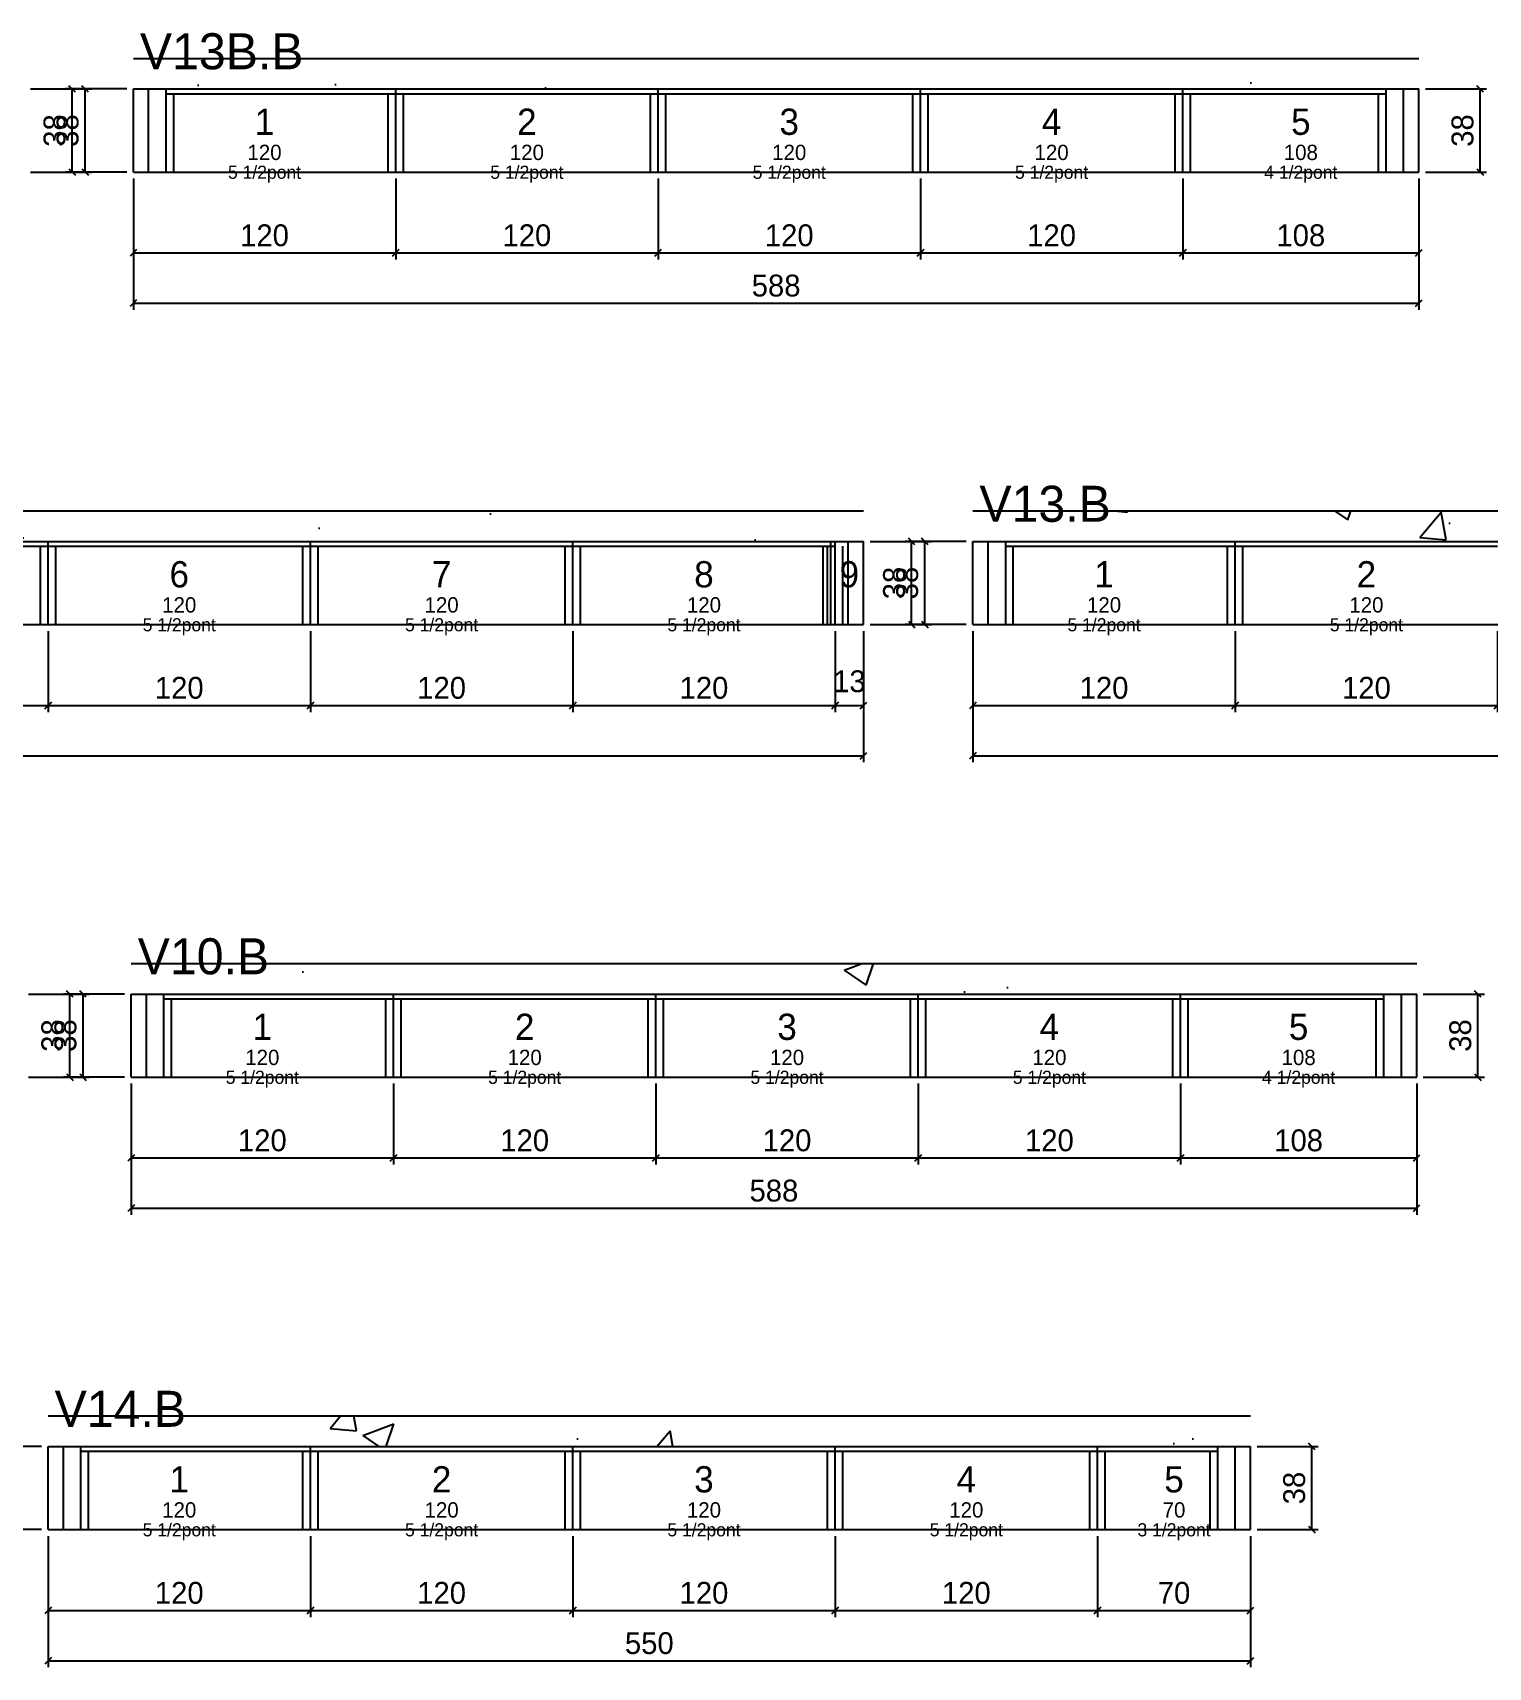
# Model space of a CAD drawing. Extents: x -69 to 3070, y -7854 to 1250.
# Drawn here: x 785 to 1451, y -6656 to -5908 of the extents above; entities that cross this region are included whole.
import ezdxf
from ezdxf.enums import TextEntityAlignment as Align

# ---------------------------------------------------------------- set-up
doc = ezdxf.new("R2010")
doc.units = 0
for name, color, linetype in [('5', 5, 'Continuous'), ('CONCRETO', 251, 'Continuous'), ('COTA', 241, 'Continuous'), ('Hachura', 251, 'Continuous'), ('NOMENCLATURA', 7, 'Continuous'), ('Painéis', 200, 'Continuous'), ('SARR_2.2x7', 40, 'Continuous'), ('SARR_3.5x7', 81, 'Continuous'), ('texto', 7, 'Continuous')]:
    doc.layers.add(name, color=color, linetype=linetype)
doc.dimstyles.new('PAINEL', dxfattribs={"dimtxt": 10, "dimasz": 3, "dimexe": 3, "dimexo": 3, "dimgap": 3, "dimtad": 1, "dimblk": 'OBLIQUE', "dimblk1": 'OBLIQUE', "dimcen": 2.5, "dimclrd": 4, "dimclre": 4, "dimclrt": 240, "dimazin": 3, "dimtfac": 1, "dimtmove": 0, "dimatfit": 3})

# ---------------------------------------------------------------- blocks, each defined once
blk = doc.blocks.new('_OBLIQUE')
at = {"color": 0, "linetype": 'BYBLOCK'}
blk.add_line((-0.5, -0.5), (0.5, 0.5), dxfattribs=at)

msp = doc.modelspace()

# ---------------------------------------------------------------- hatches: boundary and pattern name
at = {"layer": 'Hachura'}
h = msp.add_hatch(dxfattribs=at)
h.set_pattern_fill('AR-CONC', scale=0.8)
h.paths.add_polyline_path([(831, -5934), (1419, -5934), (1419, -5920), (831, -5920)])
h = msp.add_hatch(dxfattribs=at)
h.set_pattern_fill('AR-CONC', scale=0.8)
h.paths.add_polyline_path([(192, -6141), (1165, -6141), (1165, -6127), (192, -6127)])
h = msp.add_hatch(dxfattribs=at)
h.set_pattern_fill('AR-CONC', scale=0.8)
h.paths.add_polyline_path([(1215, -6141), (2188, -6141), (2188, -6127), (1215, -6127)])
h = msp.add_hatch(dxfattribs=at)
h.set_pattern_fill('AR-CONC', scale=0.8)
h.paths.add_polyline_path([(830, -6348), (1418, -6348), (1418, -6334), (830, -6334)])
h = msp.add_hatch(dxfattribs=at)
h.set_pattern_fill('AR-CONC', scale=0.8)
h.paths.add_polyline_path([(792, -6555), (1342, -6555), (1342, -6541), (792, -6541)])

# ---------------------------------------------------------------- linework, layer by layer
at = {"layer": 'CONCRETO'}
for p, q in [((831, -5920), (1419, -5920)), ((192, -6127), (1165, -6127)), ((1215, -6127), (2188, -6127)), ((830, -6334), (1418, -6334)), ((792, -6541), (1342, -6541))]:
    msp.add_line(p, q, dxfattribs=at)
at = {"layer": 'Painéis'}
for p, q in [((831, -5934), (1419, -5934)), ((831, -5934), (951, -5934)), ((831, -5972), (831, -5934)), ((951, -5972), (951, -5934)), ((951, -5934), (1071, -5934)), ((951, -5972), (951, -5934)), ((1071, -5972), (1071, -5934)), ((1071, -5934), (1191, -5934)), ((1071, -5972), (1071, -5934)), ((1191, -5972), (1191, -5934)), ((1191, -5934), (1311, -5934)), ((1191, -5972), (1191, -5934)), ((1311, -5972), (1311, -5934)), ((1311, -5934), (1419, -5934)), ((1311, -5972), (1311, -5934)), ((1419, -5972), (1419, -5934)), ((831, -5972), (1419, -5972)), ((831, -5972), (951, -5972)), ((951, -5972), (1071, -5972)), ((1071, -5972), (1191, -5972)), ((1191, -5972), (1311, -5972)), ((1311, -5972), (1419, -5972)), ((192, -6141), (1165, -6141)), ((672, -6141), (792, -6141)), ((792, -6179), (792, -6141)), ((792, -6141), (912, -6141)), ((792, -6179), (792, -6141)), ((912, -6179), (912, -6141)), ((912, -6141), (1032, -6141)), ((912, -6179), (912, -6141)), ((1032, -6179), (1032, -6141)), ((1032, -6141), (1152, -6141)), ((1032, -6179), (1032, -6141)), ((1152, -6179), (1152, -6141)), ((1152, -6141), (1165, -6141)), ((1152, -6179), (1152, -6141)), ((1165, -6179), (1165, -6141)), ((1215, -6141), (2188, -6141)), ((1215, -6141), (1335, -6141)), ((1215, -6179), (1215, -6141)), ((1335, -6179), (1335, -6141)), ((1335, -6141), (1455, -6141)), ((1335, -6179), (1335, -6141)), ((192, -6179), (1165, -6179)), ((672, -6179), (792, -6179)), ((792, -6179), (912, -6179)), ((912, -6179), (1032, -6179)), ((1032, -6179), (1152, -6179)), ((1152, -6179), (1165, -6179)), ((1215, -6179), (2188, -6179)), ((1215, -6179), (1335, -6179)), ((1335, -6179), (1455, -6179)), ((830, -6348), (1418, -6348)), ((830, -6348), (950, -6348)), ((830, -6386), (830, -6348)), ((950, -6386), (950, -6348)), ((950, -6348), (1070, -6348)), ((950, -6386), (950, -6348)), ((1070, -6386), (1070, -6348)), ((1070, -6348), (1190, -6348)), ((1070, -6386), (1070, -6348)), ((1190, -6386), (1190, -6348)), ((1190, -6348), (1310, -6348)), ((1190, -6386), (1190, -6348)), ((1310, -6386), (1310, -6348)), ((1310, -6348), (1418, -6348)), ((1310, -6386), (1310, -6348)), ((1418, -6386), (1418, -6348)), ((830, -6386), (1418, -6386)), ((830, -6386), (950, -6386)), ((950, -6386), (1070, -6386)), ((1070, -6386), (1190, -6386)), ((1190, -6386), (1310, -6386)), ((1310, -6386), (1418, -6386)), ((792, -6555), (1342, -6555)), ((792, -6555), (912, -6555)), ((792, -6593), (792, -6555)), ((912, -6593), (912, -6555)), ((912, -6555), (1032, -6555)), ((912, -6593), (912, -6555)), ((1032, -6593), (1032, -6555)), ((1032, -6555), (1152, -6555)), ((1032, -6593), (1032, -6555)), ((1152, -6593), (1152, -6555)), ((1152, -6555), (1272, -6555)), ((1152, -6593), (1152, -6555)), ((1272, -6593), (1272, -6555)), ((1272, -6555), (1342, -6555)), ((1272, -6593), (1272, -6555)), ((1342, -6593), (1342, -6555)), ((792, -6593), (1342, -6593)), ((792, -6593), (912, -6593)), ((912, -6593), (1032, -6593)), ((1032, -6593), (1152, -6593)), ((1152, -6593), (1272, -6593)), ((1272, -6593), (1342, -6593))]:
    msp.add_line(p, q, dxfattribs=at)
at = {"layer": 'Painéis', "color": 0}
for p, q in [((951, -5972), (951, -5934)), ((1071, -5972), (1071, -5934)), ((1191, -5972), (1191, -5934)), ((1311, -5972), (1311, -5934)), ((792, -6179), (792, -6141)), ((912, -6179), (912, -6141)), ((1032, -6179), (1032, -6141)), ((1152, -6179), (1152, -6141)), ((1335, -6179), (1335, -6141)), ((950, -6386), (950, -6348)), ((1070, -6386), (1070, -6348)), ((1190, -6386), (1190, -6348)), ((1310, -6386), (1310, -6348)), ((912, -6593), (912, -6555)), ((1032, -6593), (1032, -6555)), ((1152, -6593), (1152, -6555)), ((1272, -6593), (1272, -6555))]:
    msp.add_line(p, q, dxfattribs=at)
at = {"layer": 'SARR_2.2x7'}
for p, q in [((838, -5972), (838, -5934)), ((846, -5936.2), (951, -5936.2)), ((951, -5936.2), (1071, -5936.2)), ((1071, -5936.2), (1191, -5936.2)), ((1191, -5936.2), (1311, -5936.2)), ((1311, -5936.2), (1404, -5936.2)), ((1412, -5972), (1412, -5934)), ((672, -6143.2), (792, -6143.2)), ((792, -6143.2), (912, -6143.2)), ((912, -6143.2), (1032, -6143.2)), ((1032, -6143.2), (1152, -6143.2)), ((1158, -6179), (1158, -6141)), ((1222, -6179), (1222, -6141)), ((1230, -6143.2), (1335, -6143.2)), ((1335, -6143.2), (1455, -6143.2)), ((837, -6386), (837, -6348)), ((1411, -6386), (1411, -6348)), ((845, -6350.2), (950, -6350.2)), ((950, -6350.2), (1070, -6350.2)), ((1070, -6350.2), (1190, -6350.2)), ((1190, -6350.2), (1310, -6350.2)), ((1310, -6350.2), (1403, -6350.2)), ((799, -6593), (799, -6555)), ((807, -6557.2), (912, -6557.2)), ((912, -6557.2), (1032, -6557.2)), ((1032, -6557.2), (1152, -6557.2)), ((1152, -6557.2), (1272, -6557.2)), ((1272, -6557.2), (1327, -6557.2)), ((1335, -6593), (1335, -6555))]:
    msp.add_line(p, q, dxfattribs=at)
at = {"layer": 'SARR_3.5x7'}
for p, q in [((846, -5972), (846, -5934)), ((849.5, -5972), (849.5, -5936.2)), ((947.5, -5972), (947.5, -5936.2)), ((951, -5972), (951, -5934)), ((951, -5972), (951, -5934)), ((954.5, -5972), (954.5, -5936.2)), ((1067.5, -5972), (1067.5, -5936.2)), ((1071, -5972), (1071, -5934)), ((1071, -5972), (1071, -5934)), ((1074.5, -5972), (1074.5, -5936.2)), ((1187.5, -5972), (1187.5, -5936.2)), ((1191, -5972), (1191, -5934)), ((1191, -5972), (1191, -5934)), ((1194.5, -5972), (1194.5, -5936.2)), ((1307.5, -5972), (1307.5, -5936.2)), ((1311, -5972), (1311, -5934)), ((1311, -5972), (1311, -5934)), ((1314.5, -5972), (1314.5, -5936.2)), ((1400.5, -5972), (1400.5, -5936.2)), ((1404, -5972), (1404, -5934)), ((846, -5972), (849.5, -5972)), ((947.5, -5972), (951, -5972)), ((951, -5972), (954.5, -5972)), ((1067.5, -5972), (1071, -5972)), ((1071, -5972), (1074.5, -5972)), ((1187.5, -5972), (1191, -5972)), ((1191, -5972), (1194.5, -5972)), ((1307.5, -5972), (1311, -5972)), ((1311, -5972), (1314.5, -5972)), ((1400.5, -5972), (1404, -5972)), ((788.5, -6179), (788.5, -6143.2)), ((792, -6179), (792, -6141)), ((792, -6179), (792, -6141)), ((795.5, -6179), (795.5, -6143.2)), ((908.5, -6179), (908.5, -6143.2)), ((912, -6179), (912, -6141)), ((912, -6179), (912, -6141)), ((915.5, -6179), (915.5, -6143.2)), ((1028.5, -6179), (1028.5, -6143.2)), ((1032, -6179), (1032, -6141)), ((1032, -6179), (1032, -6141)), ((1035.5, -6179), (1035.5, -6143.2)), ((1146.5, -6179), (1146.5, -6143.2)), ((1148.5, -6179), (1148.5, -6143.2)), ((1150, -6179), (1150, -6141)), ((1152, -6179), (1152, -6141)), ((1152, -6179), (1152, -6141)), ((1155.5, -6179), (1155.5, -6143.2)), ((1230, -6179), (1230, -6141)), ((1233.5, -6179), (1233.5, -6143.2)), ((1331.5, -6179), (1331.5, -6143.2)), ((1335, -6179), (1335, -6141)), ((1335, -6179), (1335, -6141)), ((1338.5, -6179), (1338.5, -6143.2)), ((788.5, -6179), (792, -6179)), ((792, -6179), (795.5, -6179)), ((908.5, -6179), (912, -6179)), ((912, -6179), (915.5, -6179)), ((1028.5, -6179), (1032, -6179)), ((1032, -6179), (1035.5, -6179)), ((1146.5, -6179), (1150, -6179)), ((1148.5, -6179), (1152, -6179)), ((1152, -6179), (1155.5, -6179)), ((1230, -6179), (1233.5, -6179)), ((1331.5, -6179), (1335, -6179)), ((1335, -6179), (1338.5, -6179)), ((845, -6386), (845, -6348)), ((950, -6386), (950, -6348)), ((950, -6386), (950, -6348)), ((1070, -6386), (1070, -6348)), ((1070, -6386), (1070, -6348)), ((1190, -6386), (1190, -6348)), ((1190, -6386), (1190, -6348)), ((1310, -6386), (1310, -6348)), ((1310, -6386), (1310, -6348)), ((1403, -6386), (1403, -6348)), ((848.5, -6386), (848.5, -6350.2)), ((946.5, -6386), (946.5, -6350.2)), ((953.5, -6386), (953.5, -6350.2)), ((1066.5, -6386), (1066.5, -6350.2)), ((1073.5, -6386), (1073.5, -6350.2)), ((1186.5, -6386), (1186.5, -6350.2)), ((1193.5, -6386), (1193.5, -6350.2)), ((1306.5, -6386), (1306.5, -6350.2)), ((1313.5, -6386), (1313.5, -6350.2)), ((1399.5, -6386), (1399.5, -6350.2)), ((845, -6386), (848.5, -6386)), ((946.5, -6386), (950, -6386)), ((950, -6386), (953.5, -6386)), ((1066.5, -6386), (1070, -6386)), ((1070, -6386), (1073.5, -6386)), ((1186.5, -6386), (1190, -6386)), ((1190, -6386), (1193.5, -6386)), ((1306.5, -6386), (1310, -6386)), ((1310, -6386), (1313.5, -6386)), ((1399.5, -6386), (1403, -6386)), ((807, -6593), (807, -6555)), ((810.5, -6593), (810.5, -6557.2)), ((908.5, -6593), (908.5, -6557.2)), ((912, -6593), (912, -6555)), ((912, -6593), (912, -6555)), ((915.5, -6593), (915.5, -6557.2)), ((1028.5, -6593), (1028.5, -6557.2)), ((1032, -6593), (1032, -6555)), ((1032, -6593), (1032, -6555)), ((1035.5, -6593), (1035.5, -6557.2)), ((1148.5, -6593), (1148.5, -6557.2)), ((1152, -6593), (1152, -6555)), ((1152, -6593), (1152, -6555)), ((1155.5, -6593), (1155.5, -6557.2)), ((1268.5, -6593), (1268.5, -6557.2)), ((1272, -6593), (1272, -6555)), ((1272, -6593), (1272, -6555)), ((1275.5, -6593), (1275.5, -6557.2)), ((1323.5, -6593), (1323.5, -6557.2)), ((1327, -6593), (1327, -6555)), ((807, -6593), (810.5, -6593)), ((908.5, -6593), (912, -6593)), ((912, -6593), (915.5, -6593)), ((1028.5, -6593), (1032, -6593)), ((1032, -6593), (1035.5, -6593)), ((1148.5, -6593), (1152, -6593)), ((1152, -6593), (1155.5, -6593)), ((1268.5, -6593), (1272, -6593)), ((1272, -6593), (1275.5, -6593)), ((1323.5, -6593), (1327, -6593))]:
    msp.add_line(p, q, dxfattribs=at)

# ---------------------------------------------------------------- texts
at = {"layer": '5'}
for s, height, p in [('1', 12, (891, -5949)), ('2', 12, (1011, -5949)), ('3', 12, (1131, -5949)), ('4', 12, (1251, -5949)), ('5', 12, (1365, -5949)), ('120', 7, (891, -5963)), ('120', 7, (1011, -5963)), ('120', 7, (1131, -5963)), ('120', 7, (1251, -5963)), ('108', 7, (1365, -5963)), ('6', 12, (852, -6156)), ('7', 12, (972, -6156)), ('8', 12, (1092, -6156)), ('9', 12, (1158.5, -6156)), ('1', 12, (1275, -6156)), ('2', 12, (1395, -6156)), ('120', 7, (852, -6170)), ('120', 7, (972, -6170)), ('120', 7, (1092, -6170)), ('120', 7, (1275, -6170)), ('120', 7, (1395, -6170)), ('1', 12, (890, -6363)), ('2', 12, (1010, -6363)), ('3', 12, (1130, -6363)), ('4', 12, (1250, -6363)), ('5', 12, (1364, -6363)), ('120', 7, (890, -6377)), ('120', 7, (1010, -6377)), ('120', 7, (1130, -6377)), ('120', 7, (1250, -6377)), ('108', 7, (1364, -6377)), ('1', 12, (852, -6570)), ('2', 12, (972, -6570)), ('3', 12, (1092, -6570)), ('4', 12, (1212, -6570)), ('5', 12, (1307, -6570)), ('120', 7, (852, -6584)), ('120', 7, (972, -6584)), ('120', 7, (1092, -6584)), ('120', 7, (1212, -6584)), ('70', 7, (1307, -6584))]:
    msp.add_text(s, height=height, dxfattribs=at).set_placement(p, align=Align.MIDDLE_CENTER)
at = {"layer": 'NOMENCLATURA'}
for s, p in [('V13B.B', (834, -5925)), ('V13.B', (1218, -6132)), ('V10.B', (833, -6339)), ('V14.B', (795, -6546))]:
    msp.add_text(s, height=16.5, dxfattribs=at).set_placement(p)
at = {"layer": 'texto', "char_height": 6, "attachment_point": 5}
for s, insert in [('5 1/2pont', (891, -5973)), ('5 1/2pont', (1011, -5973)), ('5 1/2pont', (1131, -5973)), ('5 1/2pont', (1251, -5973)), ('4 1/2pont', (1365, -5973)), ('5 1/2pont', (852, -6180)), ('5 1/2pont', (972, -6180)), ('5 1/2pont', (1092, -6180)), ('5 1/2pont', (1275, -6180)), ('5 1/2pont', (1395, -6180)), ('5 1/2pont', (890, -6387)), ('5 1/2pont', (1010, -6387)), ('5 1/2pont', (1130, -6387)), ('5 1/2pont', (1250, -6387)), ('4 1/2pont', (1364, -6387)), ('5 1/2pont', (852, -6594)), ('5 1/2pont', (972, -6594)), ('5 1/2pont', (1092, -6594)), ('5 1/2pont', (1212, -6594)), ('3 1/2pont', (1307, -6594))]:
    msp.add_mtext(s, dxfattribs=dict(at, insert=insert))

# ---------------------------------------------------------------- dimensions: what is measured, and where the dimension line sits
at = {"layer": 'COTA'}
for base, p1, p2 in [((809, -5972), (781, -5972), (781, -5934)), ((803, -5972), (831, -5972), (831, -5934)), ((1447, -5972), (1419, -5972), (1419, -5934)), ((1193, -6179), (1165, -6179), (1165, -6141)), ((1187, -6179), (1215, -6179), (1215, -6141)), ((808, -6386), (780, -6386), (780, -6348)), ((802, -6386), (830, -6386), (830, -6348)), ((1446, -6386), (1418, -6386), (1418, -6348)), ((764, -6593), (792, -6593), (792, -6555)), ((1370, -6593), (1342, -6593), (1342, -6555))]:
    msp.add_linear_dim(base=base, p1=p1, p2=p2, angle=90, dimstyle='PAINEL', dxfattribs=at).render()
for base, p1, p2 in [((831, -6009), (831, -5972), (951, -5972)), ((831, -6032), (831, -5972), (1419, -5972)), ((951, -6009), (951, -5972), (1071, -5972)), ((1071, -6009), (1071, -5972), (1191, -5972)), ((1191, -6009), (1191, -5972), (1311, -5972)), ((1311, -6009), (1311, -5972), (1419, -5972)), ((192, -6239), (192, -6179), (1165, -6179)), ((672, -6216), (672, -6179), (792, -6179)), ((792, -6216), (792, -6179), (912, -6179)), ((912, -6216), (912, -6179), (1032, -6179)), ((1032, -6216), (1032, -6179), (1152, -6179)), ((1152, -6216), (1152, -6179), (1165, -6179)), ((1215, -6216), (1215, -6179), (1335, -6179)), ((1215, -6239), (1215, -6179), (2188, -6179)), ((1335, -6216), (1335, -6179), (1455, -6179)), ((830, -6423), (830, -6386), (950, -6386)), ((830, -6446), (830, -6386), (1418, -6386)), ((950, -6423), (950, -6386), (1070, -6386)), ((1070, -6423), (1070, -6386), (1190, -6386)), ((1190, -6423), (1190, -6386), (1310, -6386)), ((1310, -6423), (1310, -6386), (1418, -6386)), ((792, -6630), (792, -6593), (912, -6593)), ((792, -6653), (792, -6593), (1342, -6593)), ((912, -6630), (912, -6593), (1032, -6593)), ((1032, -6630), (1032, -6593), (1152, -6593)), ((1152, -6630), (1152, -6593), (1272, -6593)), ((1272, -6630), (1272, -6593), (1342, -6593))]:
    msp.add_linear_dim(base=base, p1=p1, p2=p2, dimstyle='PAINEL', dxfattribs=at).render()

doc.saveas('drawing.dxf')
